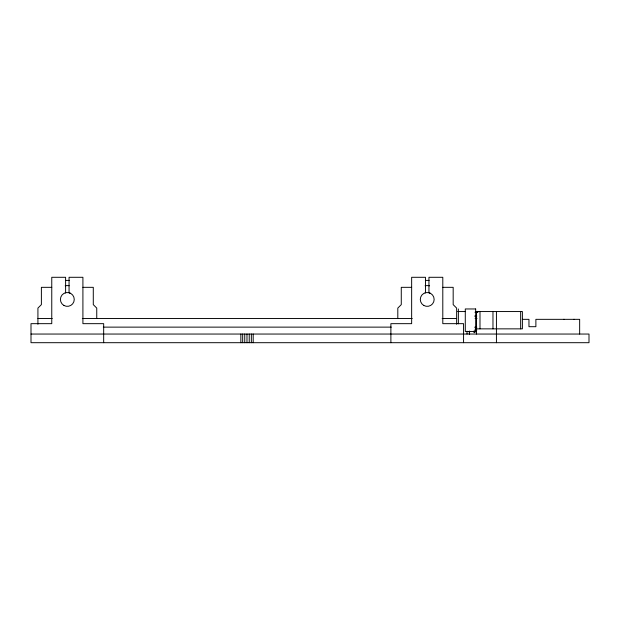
<?xml version="1.0" encoding="UTF-8"?>
<svg xmlns="http://www.w3.org/2000/svg" width="620" height="620" viewBox="0 0 620 620"><rect width="100%" height="100%" fill="white"/><g stroke="black" fill="none" stroke-linecap="round" stroke-linejoin="round"><path stroke-width="0.93" d="M65.177 292.865L65.604 292.787L65.604 277.295L51.762 277.295L51.762 323.663L31 323.663L31 342.697L589 342.697L589 334.048L31 334.048M425.072 292.865L425.49 292.787L425.49 277.295L411.649 277.295L411.649 323.663L390.887 323.663L390.887 342.697M65.472 280.411L69.2 280.411M425.359 280.411L429.087 280.411M51.762 287.331L41.385 287.331L41.385 304.629L37.921 308.094L37.921 324.245M82.91 287.331L93.287 287.331L93.287 304.629L96.751 308.094L96.751 318.471M411.649 287.331L401.272 287.331L401.272 304.629L397.808 308.094L397.808 318.471M442.796 287.331L453.174 287.331L453.174 304.629L456.638 308.094L456.638 324.245M457.583 311.558L465.132 311.558M475.563 312.108L477.943 312.108M474.936 312.24L477.222 312.24M474.936 315.789L476.726 315.789M474.936 316.479L476.726 316.479M475.091 318.37L477.012 318.37M37.921 318.471L52.243 318.471M82.328 318.471L412.23 318.471M442.137 318.471L456.638 318.471M522.296 319.339L528.961 319.339L528.961 326.694L535.882 326.694L535.882 319.339L579.654 319.339L579.654 334.048M474.936 327.035L476.726 327.035M103.292 327.128L391.267 327.128M474.936 327.724L476.726 327.724M476.532 328.856L522.389 328.856L522.389 311.55L476.532 311.55L476.532 334.048M474.936 329.801L476.726 329.801M474.936 330.491L476.726 330.491M430.35 293.268L428.947 292.772L428.947 277.295L442.796 277.295L442.796 323.663L463.558 323.663L463.558 342.697M70.463 293.268L69.06 292.772L69.06 277.295L82.91 277.295L82.91 323.663L103.672 323.663L103.672 342.697M574.298 319.339L573.779 319.339M564.2 319.339L563.681 319.339M520.653 311.55L520.653 328.856M496.434 311.55L496.434 342.697M492.97 311.55L492.97 328.856M479.996 311.55L479.996 328.856M475.005 331.01L475.005 332.568L473.967 332.568L473.967 331.01M469.557 331.196L469.557 334.041M469.332 331.204L469.332 334.048M467.015 331.243L467.015 334.056M458.366 308.962L458.366 323.834M253.192 334.048L253.192 342.697M251.348 334.048L251.348 342.697M249.232 334.048L249.232 342.697M246.977 334.048L246.977 342.697M244.745 334.048L244.745 342.697M242.684 334.048L242.684 342.697M240.847 334.048L240.847 342.697M65.185 285.766A13.841 13.841 0 0 1 69.138 285.719M425.072 285.766A13.841 13.841 0 0 1 429.59 285.804M475.672 308.962L465.287 308.962L465.287 331.452L475.672 331.452L475.672 308.962M63.876 305.435A6.921 6.921 0 0 0 74.253 299.445A6.921 6.921 0 0 0 63.876 293.446A6.921 6.921 0 0 0 63.876 305.435M423.762 305.435A6.921 6.921 0 0 0 434.147 299.445A6.921 6.921 0 0 0 423.762 293.446A6.921 6.921 0 0 0 423.762 305.435"/></g></svg>
